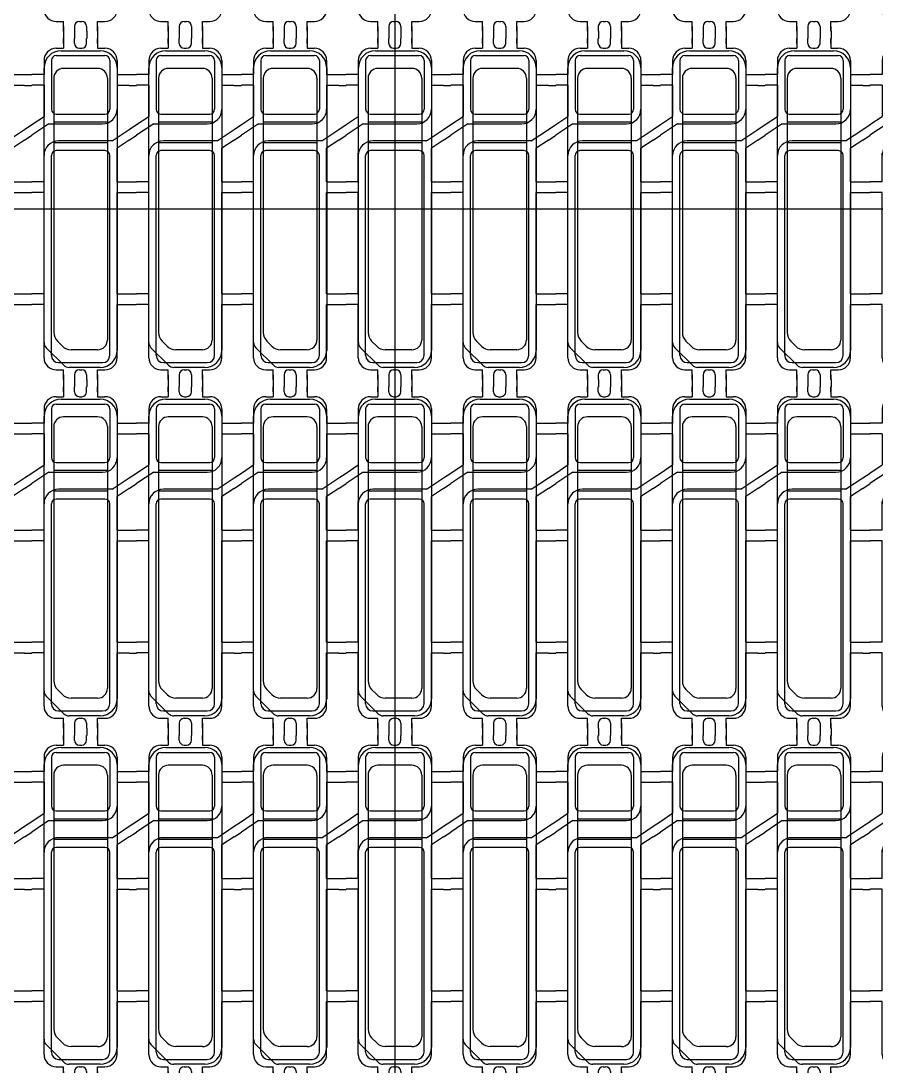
# Model space of a CAD drawing. Header units: millimetres. Extents: x -992 to 1678, y 98 to 1000.
# Drawn here: x -884.61 to -867.06, y 553.78 to 575.23 of the extents above; entities that cross this region are included whole.
import ezdxf

# ---------------------------------------------------------------- set-up
doc = ezdxf.new("R2010")
doc.units = ezdxf.units.MM
doc.linetypes.add('CENTER', pattern=[10.16, 6.35, -1.27, 1.27, -1.27])
for name, color, linetype in [('1', 3, 'Continuous'), ('b etching', 1, 'Continuous'), ('CEN', 8, 'CENTER'), ('PPA', 2, 'Continuous')]:
    doc.layers.add(name, color=color, linetype=linetype)

# ---------------------------------------------------------------- blocks, each defined once
blk = doc.blocks.new('e1')
at = {"layer": '1'}
for p, q in [((-947.058, 906.581), (-947.058, 906.481)), ((-947.058, 906.481), (-947.058, 906.581)), ((-947.058, 906.581), (-947.058, 906.381)), ((-946.358, 906.581), (-946.358, 906.481)), ((-946.358, 906.481), (-946.358, 906.581)), ((-946.358, 906.581), (-946.358, 906.381)), ((-946.358, 906.381), (-946.208, 906.381)), ((-947.458, 906.131), (-947.458, 905.841)), ((-945.958, 906.131), (-945.958, 905.841)), ((-947.458, 905.841), (-947.708, 905.841)), ((-945.958, 905.841), (-945.708, 905.841)), ((-947.458, 905.621), (-947.708, 905.621)), ((-947.458, 905.621), (-947.458, 904.981)), ((-945.958, 905.621), (-945.958, 905.131)), ((-945.958, 905.621), (-945.708, 905.621)), ((-947.358, 904.831), (-946.258, 904.831)), ((-946.058, 904.481), (-947.158, 904.481)), ((-947.458, 903.641), (-947.458, 904.231)), ((-945.958, 903.641), (-945.958, 904.331)), ((-947.458, 903.641), (-947.708, 903.641)), ((-945.958, 903.641), (-945.708, 903.641)), ((-947.458, 903.421), (-947.708, 903.421)), ((-947.458, 901.341), (-947.458, 903.421)), ((-945.958, 901.341), (-945.958, 903.421)), ((-945.958, 903.421), (-945.708, 903.421)), ((-947.458, 901.341), (-947.708, 901.341)), ((-945.958, 901.341), (-945.708, 901.341)), ((-947.458, 901.121), (-947.708, 901.121)), ((-947.458, 900.031), (-947.458, 901.121)), ((-945.958, 900.031), (-945.958, 901.121)), ((-945.958, 901.121), (-945.708, 901.121)), ((-947.058, 899.581), (-947.058, 899.781)), ((-947.058, 899.581), (-947.058, 899.681)), ((-947.058, 899.681), (-947.058, 899.581)), ((-946.358, 899.781), (-946.208, 899.781)), ((-946.358, 899.581), (-946.358, 899.781)), ((-946.358, 899.581), (-946.358, 899.681)), ((-946.358, 899.681), (-946.358, 899.581))]:
    blk.add_line(p, q, dxfattribs=at)
at = {"layer": '1', "linetype": 'ByBlock'}
for p, q in [((-946.833, 906.481), (-946.833, 906.581)), ((-946.583, 906.481), (-946.583, 906.581)), ((-947.208, 906.381), (-947.058, 906.381)), ((-946.733, 906.381), (-946.683, 906.381)), ((-947.708, 904.814), (-947.458, 904.981)), ((-947.358, 904.831), (-947.708, 904.597)), ((-946.058, 904.481), (-945.708, 904.714)), ((-945.708, 904.497), (-945.958, 904.331)), ((-947.208, 899.781), (-947.058, 899.781)), ((-946.833, 899.681), (-946.833, 899.581)), ((-946.733, 899.781), (-946.683, 899.781)), ((-946.583, 899.681), (-946.583, 899.581))]:
    blk.add_line(p, q, dxfattribs=at)
for centre, start, end in [((-946.733, 906.481), 180, 270), ((-946.683, 906.481), 270, 0), ((-946.733, 899.681), 90, 180), ((-946.683, 899.681), 0, 90)]:
    blk.add_arc(centre, 0.1, start, end, dxfattribs=at)
at = {"layer": '1'}
for centre, radius, start, end in [((-947.208, 906.131), 0.25, 90, 180), ((-946.208, 906.131), 0.25, 0, 90), ((-946.258, 905.131), 0.3, 270, 0), ((-947.158, 904.181), 0.3, 90, 180), ((-947.208, 900.031), 0.25, 180, 270), ((-946.208, 900.031), 0.25, 270, 0)]:
    blk.add_arc(centre, radius, start, end, dxfattribs=at)
blk = doc.blocks.new('e2')
at = {"layer": 'b etching', "linetype": 'ByBlock'}
for p, q in [((-947.308, 906.131), (-947.308, 905.131)), ((-947.208, 906.231), (-946.208, 906.231)), ((-946.108, 906.131), (-946.108, 905.131)), ((-947.208, 905.031), (-946.208, 905.031)), ((-947.308, 900.081), (-947.308, 904.181)), ((-946.208, 904.281), (-947.208, 904.281)), ((-946.108, 900.081), (-946.108, 904.181)), ((-947.158, 899.931), (-946.258, 899.931))]:
    blk.add_line(p, q, dxfattribs=at)
for centre, radius, start, end in [((-947.208, 906.131), 0.1, 90, 180), ((-946.208, 906.131), 0.1, 360, 90), ((-947.208, 905.131), 0.1, 180, 270), ((-946.208, 905.131), 0.1, 270, 360), ((-947.208, 904.181), 0.1, 90, 180), ((-946.208, 904.181), 0.1, 0, 90), ((-947.158, 900.081), 0.15, 180, 270), ((-946.258, 900.081), 0.15, 270, 0)]:
    blk.add_arc(centre, radius, start, end, dxfattribs=at)

msp = doc.modelspace()

# ---------------------------------------------------------------- linework, layer by layer
at = {"layer": '1', "linetype": 'ByBlock'}
for p, q in [((-883.73553085, 575.02062093), (-883.73553085, 574.87062093)), ((-883.51053085, 575.02062093), (-883.51053085, 574.87062093)), ((-883.26053085, 575.02062093), (-883.26053085, 574.87062093)), ((-883.03553085, 575.02062093), (-883.03553085, 574.87062093)), ((-881.58553085, 575.02062093), (-881.58553085, 574.87062093)), ((-881.36053085, 575.02062093), (-881.36053085, 574.87062093)), ((-881.11053085, 575.02062093), (-881.11053085, 574.87062093)), ((-880.88553085, 575.02062093), (-880.88553085, 574.87062093)), ((-879.43553085, 575.02062093), (-879.43553085, 574.87062093)), ((-879.21053085, 575.02062093), (-879.21053085, 574.87062093)), ((-878.96053085, 575.02062093), (-878.96053085, 574.87062093)), ((-878.73553085, 575.02062093), (-878.73553085, 574.87062093)), ((-877.28553085, 575.02062093), (-877.28553085, 574.87062093)), ((-877.06053085, 575.02062093), (-877.06053085, 574.87062093)), ((-876.81053085, 575.02062093), (-876.81053085, 574.87062093)), ((-876.58553085, 575.02062093), (-876.58553085, 574.87062093)), ((-875.13553085, 575.02062093), (-875.13553085, 574.87062093)), ((-874.91053085, 575.02062093), (-874.91053085, 574.87062093)), ((-874.66053085, 575.02062093), (-874.66053085, 574.87062093)), ((-874.43553085, 575.02062093), (-874.43553085, 574.87062093)), ((-872.98553085, 575.02062093), (-872.98553085, 574.87062093)), ((-872.76053085, 575.02062093), (-872.76053085, 574.87062093)), ((-872.51053085, 575.02062093), (-872.51053085, 574.87062093)), ((-872.28553085, 575.02062093), (-872.28553085, 574.87062093)), ((-870.83553085, 575.02062093), (-870.83553085, 574.87062093)), ((-870.61053085, 575.02062093), (-870.61053085, 574.87062093)), ((-870.36053085, 575.02062093), (-870.36053085, 574.87062093)), ((-870.13553085, 575.02062093), (-870.13553085, 574.87062093)), ((-868.68553085, 575.02062093), (-868.68553085, 574.87062093)), ((-868.46053085, 575.02062093), (-868.46053085, 574.87062093)), ((-868.21053085, 575.02062093), (-868.21053085, 574.87062093)), ((-867.98553085, 575.02062093), (-867.98553085, 574.87062093)), ((-884.53553085, 574.13062093), (-884.38553085, 574.13062093)), ((-882.38553085, 574.13062093), (-882.23553085, 574.13062093)), ((-880.23553085, 574.13062093), (-880.08553085, 574.13062093)), ((-878.08553085, 574.13062093), (-877.93553085, 574.13062093)), ((-875.93553085, 574.13062093), (-875.78553085, 574.13062093)), ((-873.78553085, 574.13062093), (-873.63553085, 574.13062093)), ((-871.63553085, 574.13062093), (-871.48553085, 574.13062093)), ((-869.48553085, 574.13062093), (-869.33553085, 574.13062093)), ((-867.33553085, 574.13062093), (-867.18553085, 574.13062093)), ((-884.53553085, 573.91062093), (-884.38553085, 573.91062093)), ((-882.38553085, 573.91062093), (-882.23553085, 573.91062093)), ((-880.23553085, 573.91062093), (-880.08553085, 573.91062093)), ((-878.08553085, 573.91062093), (-877.93553085, 573.91062093)), ((-875.93553085, 573.91062093), (-875.78553085, 573.91062093)), ((-873.78553085, 573.91062093), (-873.63553085, 573.91062093)), ((-871.63553085, 573.91062093), (-871.48553085, 573.91062093)), ((-869.48553085, 573.91062093), (-869.33553085, 573.91062093)), ((-867.33553085, 573.91062093), (-867.18553085, 573.91062093)), ((-884.53553085, 573.00395426), (-884.38553085, 573.10395426)), ((-882.38553085, 573.00395426), (-882.23553085, 573.10395426)), ((-880.23553085, 573.00395426), (-880.08553085, 573.10395426)), ((-878.08553085, 573.00395426), (-877.93553085, 573.10395426)), ((-875.93553085, 573.00395426), (-875.78553085, 573.10395426)), ((-873.78553085, 573.00395426), (-873.63553085, 573.10395426)), ((-871.63553085, 573.00395426), (-871.48553085, 573.10395426)), ((-869.48553085, 573.00395426), (-869.33553085, 573.10395426)), ((-867.33553085, 573.00395426), (-867.18553085, 573.10395426)), ((-884.53553085, 572.78728759), (-884.38553085, 572.88728759)), ((-882.38553085, 572.78728759), (-882.23553085, 572.88728759)), ((-880.23553085, 572.78728759), (-880.08553085, 572.88728759)), ((-878.08553085, 572.78728759), (-877.93553085, 572.88728759)), ((-875.93553085, 572.78728759), (-875.78553085, 572.88728759)), ((-873.78553085, 572.78728759), (-873.63553085, 572.88728759)), ((-871.63553085, 572.78728759), (-871.48553085, 572.88728759)), ((-869.48553085, 572.78728759), (-869.33553085, 572.88728759)), ((-867.33553085, 572.78728759), (-867.18553085, 572.88728759)), ((-884.53553085, 571.93062093), (-884.38553085, 571.93062093)), ((-882.38553085, 571.93062093), (-882.23553085, 571.93062093)), ((-880.23553085, 571.93062093), (-880.08553085, 571.93062093)), ((-878.08553085, 571.93062093), (-877.93553085, 571.93062093)), ((-875.93553085, 571.93062093), (-875.78553085, 571.93062093)), ((-873.78553085, 571.93062093), (-873.63553085, 571.93062093)), ((-871.63553085, 571.93062093), (-871.48553085, 571.93062093)), ((-869.48553085, 571.93062093), (-869.33553085, 571.93062093)), ((-867.33553085, 571.93062093), (-867.18553085, 571.93062093)), ((-884.53553085, 571.71062093), (-884.38553085, 571.71062093)), ((-882.38553085, 571.71062093), (-882.23553085, 571.71062093)), ((-880.23553085, 571.71062093), (-880.08553085, 571.71062093)), ((-878.08553085, 571.71062093), (-877.93553085, 571.71062093)), ((-875.93553085, 571.71062093), (-875.78553085, 571.71062093)), ((-873.78553085, 571.71062093), (-873.63553085, 571.71062093)), ((-871.63553085, 571.71062093), (-871.48553085, 571.71062093)), ((-869.48553085, 571.71062093), (-869.33553085, 571.71062093)), ((-867.33553085, 571.71062093), (-867.18553085, 571.71062093)), ((-884.53553085, 569.63062093), (-884.38553085, 569.63062093)), ((-882.38553085, 569.63062093), (-882.23553085, 569.63062093)), ((-880.23553085, 569.63062093), (-880.08553085, 569.63062093)), ((-878.08553085, 569.63062093), (-877.93553085, 569.63062093)), ((-875.93553085, 569.63062093), (-875.78553085, 569.63062093)), ((-873.78553085, 569.63062093), (-873.63553085, 569.63062093)), ((-871.63553085, 569.63062093), (-871.48553085, 569.63062093)), ((-869.48553085, 569.63062093), (-869.33553085, 569.63062093)), ((-867.33553085, 569.63062093), (-867.18553085, 569.63062093)), ((-884.53553085, 569.41062093), (-884.38553085, 569.41062093)), ((-882.38553085, 569.41062093), (-882.23553085, 569.41062093)), ((-880.23553085, 569.41062093), (-880.08553085, 569.41062093)), ((-878.08553085, 569.41062093), (-877.93553085, 569.41062093)), ((-875.93553085, 569.41062093), (-875.78553085, 569.41062093)), ((-873.78553085, 569.41062093), (-873.63553085, 569.41062093)), ((-871.63553085, 569.41062093), (-871.48553085, 569.41062093)), ((-869.48553085, 569.41062093), (-869.33553085, 569.41062093)), ((-867.33553085, 569.41062093), (-867.18553085, 569.41062093)), ((-883.73553085, 567.87062093), (-883.73553085, 567.72062093)), ((-883.51053085, 567.87062093), (-883.51053085, 567.72062093)), ((-883.26053085, 567.87062093), (-883.26053085, 567.72062093)), ((-883.03553085, 567.87062093), (-883.03553085, 567.72062093)), ((-881.58553085, 567.87062093), (-881.58553085, 567.72062093)), ((-881.36053085, 567.87062093), (-881.36053085, 567.72062093)), ((-881.11053085, 567.87062093), (-881.11053085, 567.72062093)), ((-880.88553085, 567.87062093), (-880.88553085, 567.72062093)), ((-879.43553085, 567.87062093), (-879.43553085, 567.72062093)), ((-879.21053085, 567.87062093), (-879.21053085, 567.72062093)), ((-878.96053085, 567.87062093), (-878.96053085, 567.72062093)), ((-878.73553085, 567.87062093), (-878.73553085, 567.72062093)), ((-877.28553085, 567.87062093), (-877.28553085, 567.72062093)), ((-877.06053085, 567.87062093), (-877.06053085, 567.72062093)), ((-876.81053085, 567.87062093), (-876.81053085, 567.72062093)), ((-876.58553085, 567.87062093), (-876.58553085, 567.72062093)), ((-875.13553085, 567.87062093), (-875.13553085, 567.72062093)), ((-874.91053085, 567.87062093), (-874.91053085, 567.72062093)), ((-874.66053085, 567.87062093), (-874.66053085, 567.72062093)), ((-874.43553085, 567.87062093), (-874.43553085, 567.72062093)), ((-872.98553085, 567.87062093), (-872.98553085, 567.72062093)), ((-872.76053085, 567.87062093), (-872.76053085, 567.72062093)), ((-872.51053085, 567.87062093), (-872.51053085, 567.72062093)), ((-872.28553085, 567.87062093), (-872.28553085, 567.72062093)), ((-870.83553085, 567.87062093), (-870.83553085, 567.72062093)), ((-870.61053085, 567.87062093), (-870.61053085, 567.72062093)), ((-870.36053085, 567.87062093), (-870.36053085, 567.72062093)), ((-870.13553085, 567.87062093), (-870.13553085, 567.72062093)), ((-868.68553085, 567.87062093), (-868.68553085, 567.72062093)), ((-868.46053085, 567.87062093), (-868.46053085, 567.72062093)), ((-868.21053085, 567.87062093), (-868.21053085, 567.72062093)), ((-867.98553085, 567.87062093), (-867.98553085, 567.72062093)), ((-884.53553085, 566.98062093), (-884.38553085, 566.98062093)), ((-882.38553085, 566.98062093), (-882.23553085, 566.98062093)), ((-880.23553085, 566.98062093), (-880.08553085, 566.98062093)), ((-878.08553085, 566.98062093), (-877.93553085, 566.98062093)), ((-875.93553085, 566.98062093), (-875.78553085, 566.98062093)), ((-873.78553085, 566.98062093), (-873.63553085, 566.98062093)), ((-871.63553085, 566.98062093), (-871.48553085, 566.98062093)), ((-869.48553085, 566.98062093), (-869.33553085, 566.98062093)), ((-867.33553085, 566.98062093), (-867.18553085, 566.98062093)), ((-884.53553085, 566.76062093), (-884.38553085, 566.76062093)), ((-882.38553085, 566.76062093), (-882.23553085, 566.76062093)), ((-880.23553085, 566.76062093), (-880.08553085, 566.76062093)), ((-878.08553085, 566.76062093), (-877.93553085, 566.76062093)), ((-875.93553085, 566.76062093), (-875.78553085, 566.76062093)), ((-873.78553085, 566.76062093), (-873.63553085, 566.76062093)), ((-871.63553085, 566.76062093), (-871.48553085, 566.76062093)), ((-869.48553085, 566.76062093), (-869.33553085, 566.76062093)), ((-867.33553085, 566.76062093), (-867.18553085, 566.76062093)), ((-884.53553085, 565.85395426), (-884.38553085, 565.95395426)), ((-882.38553085, 565.85395426), (-882.23553085, 565.95395426)), ((-880.23553085, 565.85395426), (-880.08553085, 565.95395426)), ((-878.08553085, 565.85395426), (-877.93553085, 565.95395426)), ((-875.93553085, 565.85395426), (-875.78553085, 565.95395426)), ((-873.78553085, 565.85395426), (-873.63553085, 565.95395426)), ((-871.63553085, 565.85395426), (-871.48553085, 565.95395426)), ((-869.48553085, 565.85395426), (-869.33553085, 565.95395426)), ((-867.33553085, 565.85395426), (-867.18553085, 565.95395426)), ((-884.53553085, 565.63728759), (-884.38553085, 565.73728759)), ((-882.38553085, 565.63728759), (-882.23553085, 565.73728759)), ((-880.23553085, 565.63728759), (-880.08553085, 565.73728759)), ((-878.08553085, 565.63728759), (-877.93553085, 565.73728759)), ((-875.93553085, 565.63728759), (-875.78553085, 565.73728759)), ((-873.78553085, 565.63728759), (-873.63553085, 565.73728759)), ((-871.63553085, 565.63728759), (-871.48553085, 565.73728759)), ((-869.48553085, 565.63728759), (-869.33553085, 565.73728759)), ((-867.33553085, 565.63728759), (-867.18553085, 565.73728759)), ((-884.53553085, 564.78062093), (-884.38553085, 564.78062093)), ((-882.38553085, 564.78062093), (-882.23553085, 564.78062093)), ((-880.23553085, 564.78062093), (-880.08553085, 564.78062093)), ((-878.08553085, 564.78062093), (-877.93553085, 564.78062093)), ((-875.93553085, 564.78062093), (-875.78553085, 564.78062093)), ((-873.78553085, 564.78062093), (-873.63553085, 564.78062093)), ((-871.63553085, 564.78062093), (-871.48553085, 564.78062093)), ((-869.48553085, 564.78062093), (-869.33553085, 564.78062093)), ((-867.33553085, 564.78062093), (-867.18553085, 564.78062093)), ((-884.53553085, 564.56062093), (-884.38553085, 564.56062093)), ((-882.38553085, 564.56062093), (-882.23553085, 564.56062093)), ((-880.23553085, 564.56062093), (-880.08553085, 564.56062093)), ((-878.08553085, 564.56062093), (-877.93553085, 564.56062093)), ((-875.93553085, 564.56062093), (-875.78553085, 564.56062093)), ((-873.78553085, 564.56062093), (-873.63553085, 564.56062093)), ((-871.63553085, 564.56062093), (-871.48553085, 564.56062093)), ((-869.48553085, 564.56062093), (-869.33553085, 564.56062093)), ((-867.33553085, 564.56062093), (-867.18553085, 564.56062093)), ((-884.53553085, 562.48062093), (-884.38553085, 562.48062093)), ((-882.38553085, 562.48062093), (-882.23553085, 562.48062093)), ((-880.23553085, 562.48062093), (-880.08553085, 562.48062093)), ((-878.08553085, 562.48062093), (-877.93553085, 562.48062093)), ((-875.93553085, 562.48062093), (-875.78553085, 562.48062093)), ((-873.78553085, 562.48062093), (-873.63553085, 562.48062093)), ((-871.63553085, 562.48062093), (-871.48553085, 562.48062093)), ((-869.48553085, 562.48062093), (-869.33553085, 562.48062093)), ((-867.33553085, 562.48062093), (-867.18553085, 562.48062093)), ((-884.53553085, 562.26062093), (-884.38553085, 562.26062093)), ((-882.38553085, 562.26062093), (-882.23553085, 562.26062093)), ((-880.23553085, 562.26062093), (-880.08553085, 562.26062093)), ((-878.08553085, 562.26062093), (-877.93553085, 562.26062093)), ((-875.93553085, 562.26062093), (-875.78553085, 562.26062093)), ((-873.78553085, 562.26062093), (-873.63553085, 562.26062093)), ((-871.63553085, 562.26062093), (-871.48553085, 562.26062093)), ((-869.48553085, 562.26062093), (-869.33553085, 562.26062093)), ((-867.33553085, 562.26062093), (-867.18553085, 562.26062093)), ((-883.73553085, 560.72062093), (-883.73553085, 560.57062093)), ((-883.51053085, 560.72062093), (-883.51053085, 560.57062093)), ((-883.26053085, 560.72062093), (-883.26053085, 560.57062093)), ((-883.03553085, 560.72062093), (-883.03553085, 560.57062093)), ((-881.58553085, 560.72062093), (-881.58553085, 560.57062093)), ((-881.36053085, 560.72062093), (-881.36053085, 560.57062093)), ((-881.11053085, 560.72062093), (-881.11053085, 560.57062093)), ((-880.88553085, 560.72062093), (-880.88553085, 560.57062093)), ((-879.43553085, 560.72062093), (-879.43553085, 560.57062093)), ((-879.21053085, 560.72062093), (-879.21053085, 560.57062093)), ((-878.96053085, 560.72062093), (-878.96053085, 560.57062093)), ((-878.73553085, 560.72062093), (-878.73553085, 560.57062093)), ((-877.28553085, 560.72062093), (-877.28553085, 560.57062093)), ((-877.06053085, 560.72062093), (-877.06053085, 560.57062093)), ((-876.81053085, 560.72062093), (-876.81053085, 560.57062093)), ((-876.58553085, 560.72062093), (-876.58553085, 560.57062093)), ((-875.13553085, 560.72062093), (-875.13553085, 560.57062093)), ((-874.91053085, 560.72062093), (-874.91053085, 560.57062093)), ((-874.66053085, 560.72062093), (-874.66053085, 560.57062093)), ((-874.43553085, 560.72062093), (-874.43553085, 560.57062093)), ((-872.98553085, 560.72062093), (-872.98553085, 560.57062093)), ((-872.76053085, 560.72062093), (-872.76053085, 560.57062093)), ((-872.51053085, 560.72062093), (-872.51053085, 560.57062093)), ((-872.28553085, 560.72062093), (-872.28553085, 560.57062093)), ((-870.83553085, 560.72062093), (-870.83553085, 560.57062093)), ((-870.61053085, 560.72062093), (-870.61053085, 560.57062093)), ((-870.36053085, 560.72062093), (-870.36053085, 560.57062093)), ((-870.13553085, 560.72062093), (-870.13553085, 560.57062093)), ((-868.68553085, 560.72062093), (-868.68553085, 560.57062093)), ((-868.46053085, 560.72062093), (-868.46053085, 560.57062093)), ((-868.21053085, 560.72062093), (-868.21053085, 560.57062093)), ((-867.98553085, 560.72062093), (-867.98553085, 560.57062093)), ((-884.53553085, 559.83062093), (-884.38553085, 559.83062093)), ((-882.38553085, 559.83062093), (-882.23553085, 559.83062093)), ((-880.23553085, 559.83062093), (-880.08553085, 559.83062093)), ((-878.08553085, 559.83062093), (-877.93553085, 559.83062093)), ((-875.93553085, 559.83062093), (-875.78553085, 559.83062093)), ((-873.78553085, 559.83062093), (-873.63553085, 559.83062093)), ((-871.63553085, 559.83062093), (-871.48553085, 559.83062093)), ((-869.48553085, 559.83062093), (-869.33553085, 559.83062093)), ((-867.33553085, 559.83062093), (-867.18553085, 559.83062093)), ((-884.53553085, 559.61062093), (-884.38553085, 559.61062093)), ((-882.38553085, 559.61062093), (-882.23553085, 559.61062093)), ((-880.23553085, 559.61062093), (-880.08553085, 559.61062093)), ((-878.08553085, 559.61062093), (-877.93553085, 559.61062093)), ((-875.93553085, 559.61062093), (-875.78553085, 559.61062093)), ((-873.78553085, 559.61062093), (-873.63553085, 559.61062093)), ((-871.63553085, 559.61062093), (-871.48553085, 559.61062093)), ((-869.48553085, 559.61062093), (-869.33553085, 559.61062093)), ((-867.33553085, 559.61062093), (-867.18553085, 559.61062093)), ((-884.53553085, 558.70395426), (-884.38553085, 558.80395426)), ((-882.38553085, 558.70395426), (-882.23553085, 558.80395426)), ((-880.23553085, 558.70395426), (-880.08553085, 558.80395426)), ((-878.08553085, 558.70395426), (-877.93553085, 558.80395426)), ((-875.93553085, 558.70395426), (-875.78553085, 558.80395426)), ((-873.78553085, 558.70395426), (-873.63553085, 558.80395426)), ((-871.63553085, 558.70395426), (-871.48553085, 558.80395426)), ((-869.48553085, 558.70395426), (-869.33553085, 558.80395426)), ((-867.33553085, 558.70395426), (-867.18553085, 558.80395426)), ((-884.53553085, 558.48728759), (-884.38553085, 558.58728759)), ((-882.38553085, 558.48728759), (-882.23553085, 558.58728759)), ((-880.23553085, 558.48728759), (-880.08553085, 558.58728759)), ((-878.08553085, 558.48728759), (-877.93553085, 558.58728759)), ((-875.93553085, 558.48728759), (-875.78553085, 558.58728759)), ((-873.78553085, 558.48728759), (-873.63553085, 558.58728759)), ((-871.63553085, 558.48728759), (-871.48553085, 558.58728759)), ((-869.48553085, 558.48728759), (-869.33553085, 558.58728759)), ((-867.33553085, 558.48728759), (-867.18553085, 558.58728759)), ((-884.53553085, 557.63062093), (-884.38553085, 557.63062093)), ((-882.38553085, 557.63062093), (-882.23553085, 557.63062093)), ((-880.23553085, 557.63062093), (-880.08553085, 557.63062093)), ((-878.08553085, 557.63062093), (-877.93553085, 557.63062093)), ((-875.93553085, 557.63062093), (-875.78553085, 557.63062093)), ((-873.78553085, 557.63062093), (-873.63553085, 557.63062093)), ((-871.63553085, 557.63062093), (-871.48553085, 557.63062093)), ((-869.48553085, 557.63062093), (-869.33553085, 557.63062093)), ((-867.33553085, 557.63062093), (-867.18553085, 557.63062093)), ((-884.53553085, 557.41062093), (-884.38553085, 557.41062093)), ((-882.38553085, 557.41062093), (-882.23553085, 557.41062093)), ((-880.23553085, 557.41062093), (-880.08553085, 557.41062093)), ((-878.08553085, 557.41062093), (-877.93553085, 557.41062093)), ((-875.93553085, 557.41062093), (-875.78553085, 557.41062093)), ((-873.78553085, 557.41062093), (-873.63553085, 557.41062093)), ((-871.63553085, 557.41062093), (-871.48553085, 557.41062093)), ((-869.48553085, 557.41062093), (-869.33553085, 557.41062093)), ((-867.33553085, 557.41062093), (-867.18553085, 557.41062093)), ((-884.53553085, 555.33062093), (-884.38553085, 555.33062093)), ((-882.38553085, 555.33062093), (-882.23553085, 555.33062093)), ((-880.23553085, 555.33062093), (-880.08553085, 555.33062093)), ((-878.08553085, 555.33062093), (-877.93553085, 555.33062093)), ((-875.93553085, 555.33062093), (-875.78553085, 555.33062093)), ((-873.78553085, 555.33062093), (-873.63553085, 555.33062093)), ((-871.63553085, 555.33062093), (-871.48553085, 555.33062093)), ((-869.48553085, 555.33062093), (-869.33553085, 555.33062093)), ((-867.33553085, 555.33062093), (-867.18553085, 555.33062093)), ((-884.53553085, 555.11062093), (-884.38553085, 555.11062093)), ((-882.38553085, 555.11062093), (-882.23553085, 555.11062093)), ((-880.23553085, 555.11062093), (-880.08553085, 555.11062093)), ((-878.08553085, 555.11062093), (-877.93553085, 555.11062093)), ((-875.93553085, 555.11062093), (-875.78553085, 555.11062093)), ((-873.78553085, 555.11062093), (-873.63553085, 555.11062093)), ((-871.63553085, 555.11062093), (-871.48553085, 555.11062093)), ((-869.48553085, 555.11062093), (-869.33553085, 555.11062093)), ((-867.33553085, 555.11062093), (-867.18553085, 555.11062093))]:
    msp.add_line(p, q, dxfattribs=at)
at = {"layer": 'CEN', "linetype": 'ByBlock'}
for p, q in [((-876.93553085, 604.87062093), (-876.93553085, 537.87062093)), ((-650.66508095, 571.37062093), (-912.43297569, 571.37062093))]:
    msp.add_line(p, q, dxfattribs=at)
at = {"layer": 'PPA', "linetype": 'ByBlock'}
for p, q in [((-883.78553085, 574.62062093), (-882.98553085, 574.62062093)), ((-881.63553085, 574.62062093), (-880.83553085, 574.62062093)), ((-879.48553085, 574.62062093), (-878.68553085, 574.62062093)), ((-877.33553085, 574.62062093), (-876.53553085, 574.62062093)), ((-875.18553085, 574.62062093), (-874.38553085, 574.62062093)), ((-873.03553085, 574.62062093), (-872.23553085, 574.62062093)), ((-870.88553085, 574.62062093), (-870.08553085, 574.62062093)), ((-868.73553085, 574.62062093), (-867.93553085, 574.62062093)), ((-884.13553085, 568.63275296), (-884.13553085, 574.27062093)), ((-883.03553085, 574.25698456), (-883.73553085, 574.25698456)), ((-882.63553085, 574.27062093), (-882.63553085, 568.47062093)), ((-881.98553085, 568.63275296), (-881.98553085, 574.27062093)), ((-880.88553085, 574.25698456), (-881.58553085, 574.25698456)), ((-880.48553085, 574.27062093), (-880.48553085, 568.47062093)), ((-879.83553085, 568.63275296), (-879.83553085, 574.27062093)), ((-878.73553085, 574.25698456), (-879.43553085, 574.25698456)), ((-878.33553085, 574.27062093), (-878.33553085, 568.47062093)), ((-877.68553085, 568.63275296), (-877.68553085, 574.27062093)), ((-876.58553085, 574.25698456), (-877.28553085, 574.25698456)), ((-876.18553085, 574.27062093), (-876.18553085, 568.47062093)), ((-875.53553085, 568.63275296), (-875.53553085, 574.27062093)), ((-874.43553085, 574.25698456), (-875.13553085, 574.25698456)), ((-874.03553085, 574.27062093), (-874.03553085, 568.47062093)), ((-873.38553085, 568.63275296), (-873.38553085, 574.27062093)), ((-872.28553085, 574.25698456), (-872.98553085, 574.25698456)), ((-871.88553085, 574.27062093), (-871.88553085, 568.47062093)), ((-871.23553085, 568.63275296), (-871.23553085, 574.27062093)), ((-870.13553085, 574.25698456), (-870.83553085, 574.25698456)), ((-869.73553085, 574.27062093), (-869.73553085, 568.47062093)), ((-869.08553085, 568.63275296), (-869.08553085, 574.27062093)), ((-867.98553085, 574.25698456), (-868.68553085, 574.25698456)), ((-867.58553085, 574.27062093), (-867.58553085, 568.47062093)), ((-883.93553085, 574.05698456), (-883.93553085, 568.83781068)), ((-882.83553085, 574.05698456), (-882.83553085, 568.68425729)), ((-881.78553085, 574.05698456), (-881.78553085, 568.83781068)), ((-880.68553085, 574.05698456), (-880.68553085, 568.68425729)), ((-879.63553085, 574.05698456), (-879.63553085, 568.83781068)), ((-878.53553085, 574.05698456), (-878.53553085, 568.68425729)), ((-877.48553085, 574.05698456), (-877.48553085, 568.83781068)), ((-876.38553085, 574.05698456), (-876.38553085, 568.68425729)), ((-875.33553085, 574.05698456), (-875.33553085, 568.83781068)), ((-874.23553085, 574.05698456), (-874.23553085, 568.68425729)), ((-873.18553085, 574.05698456), (-873.18553085, 568.83781068)), ((-872.08553085, 574.05698456), (-872.08553085, 568.68425729)), ((-871.03553085, 574.05698456), (-871.03553085, 568.83781068)), ((-869.93553085, 574.05698456), (-869.93553085, 568.68425729)), ((-868.88553085, 574.05698456), (-868.88553085, 568.83781068)), ((-867.78553085, 574.05698456), (-867.78553085, 568.68425729)), ((-883.93553085, 573.16062093), (-882.83553085, 573.16062093)), ((-881.78553085, 573.16062093), (-880.68553085, 573.16062093)), ((-879.63553085, 573.16062093), (-878.53553085, 573.16062093)), ((-877.48553085, 573.16062093), (-876.38553085, 573.16062093)), ((-875.33553085, 573.16062093), (-874.23553085, 573.16062093)), ((-873.18553085, 573.16062093), (-872.08553085, 573.16062093)), ((-871.03553085, 573.16062093), (-869.93553085, 573.16062093)), ((-868.88553085, 573.16062093), (-867.78553085, 573.16062093)), ((-882.83553085, 572.73062093), (-883.93553085, 572.73062093)), ((-880.68553085, 572.73062093), (-881.78553085, 572.73062093)), ((-878.53553085, 572.73062093), (-879.63553085, 572.73062093)), ((-876.38553085, 572.73062093), (-877.48553085, 572.73062093)), ((-874.23553085, 572.73062093), (-875.33553085, 572.73062093)), ((-872.08553085, 572.73062093), (-873.18553085, 572.73062093)), ((-869.93553085, 572.73062093), (-871.03553085, 572.73062093)), ((-867.78553085, 572.73062093), (-868.88553085, 572.73062093)), ((-883.86230754, 568.66103399), (-883.75875415, 568.5574806)), ((-881.71230754, 568.66103399), (-881.60875415, 568.5574806)), ((-879.56230754, 568.66103399), (-879.45875415, 568.5574806)), ((-877.41230754, 568.66103399), (-877.30875415, 568.5574806)), ((-875.26230754, 568.66103399), (-875.15875415, 568.5574806)), ((-873.11230754, 568.66103399), (-873.00875415, 568.5574806)), ((-870.96230754, 568.66103399), (-870.85875415, 568.5574806)), ((-868.81230754, 568.66103399), (-868.70875415, 568.5574806)), ((-884.09159687, 568.52668695), (-883.72946483, 568.16455491)), ((-883.03553085, 568.48425729), (-883.58197746, 568.48425729)), ((-881.94159687, 568.52668695), (-881.57946483, 568.16455491)), ((-880.88553085, 568.48425729), (-881.43197746, 568.48425729)), ((-879.79159687, 568.52668695), (-879.42946483, 568.16455491)), ((-878.73553085, 568.48425729), (-879.28197746, 568.48425729)), ((-877.64159687, 568.52668695), (-877.27946483, 568.16455491)), ((-876.58553085, 568.48425729), (-877.13197746, 568.48425729)), ((-875.49159687, 568.52668695), (-875.12946483, 568.16455491)), ((-874.43553085, 568.48425729), (-874.98197746, 568.48425729)), ((-873.34159687, 568.52668695), (-872.97946483, 568.16455491)), ((-872.28553085, 568.48425729), (-872.83197746, 568.48425729)), ((-871.19159687, 568.52668695), (-870.82946483, 568.16455491)), ((-870.13553085, 568.48425729), (-870.68197746, 568.48425729)), ((-869.04159687, 568.52668695), (-868.67946483, 568.16455491)), ((-867.98553085, 568.48425729), (-868.53197746, 568.48425729)), ((-882.98553085, 568.12062093), (-883.62339881, 568.12062093)), ((-880.83553085, 568.12062093), (-881.47339881, 568.12062093)), ((-878.68553085, 568.12062093), (-879.32339881, 568.12062093)), ((-876.53553085, 568.12062093), (-877.17339881, 568.12062093)), ((-874.38553085, 568.12062093), (-875.02339881, 568.12062093)), ((-872.23553085, 568.12062093), (-872.87339881, 568.12062093)), ((-870.08553085, 568.12062093), (-870.72339881, 568.12062093)), ((-867.93553085, 568.12062093), (-868.57339881, 568.12062093)), ((-883.78553085, 567.47062093), (-882.98553085, 567.47062093)), ((-881.63553085, 567.47062093), (-880.83553085, 567.47062093)), ((-879.48553085, 567.47062093), (-878.68553085, 567.47062093)), ((-877.33553085, 567.47062093), (-876.53553085, 567.47062093)), ((-875.18553085, 567.47062093), (-874.38553085, 567.47062093)), ((-873.03553085, 567.47062093), (-872.23553085, 567.47062093)), ((-870.88553085, 567.47062093), (-870.08553085, 567.47062093)), ((-868.73553085, 567.47062093), (-867.93553085, 567.47062093)), ((-884.13553085, 561.48275296), (-884.13553085, 567.12062093)), ((-883.03553085, 567.10698456), (-883.73553085, 567.10698456)), ((-882.63553085, 567.12062093), (-882.63553085, 561.32062093)), ((-881.98553085, 561.48275296), (-881.98553085, 567.12062093)), ((-880.88553085, 567.10698456), (-881.58553085, 567.10698456)), ((-880.48553085, 567.12062093), (-880.48553085, 561.32062093)), ((-879.83553085, 561.48275296), (-879.83553085, 567.12062093)), ((-878.73553085, 567.10698456), (-879.43553085, 567.10698456)), ((-878.33553085, 567.12062093), (-878.33553085, 561.32062093)), ((-877.68553085, 561.48275296), (-877.68553085, 567.12062093)), ((-876.58553085, 567.10698456), (-877.28553085, 567.10698456)), ((-876.18553085, 567.12062093), (-876.18553085, 561.32062093)), ((-875.53553085, 561.48275296), (-875.53553085, 567.12062093)), ((-874.43553085, 567.10698456), (-875.13553085, 567.10698456)), ((-874.03553085, 567.12062093), (-874.03553085, 561.32062093)), ((-873.38553085, 561.48275296), (-873.38553085, 567.12062093)), ((-872.28553085, 567.10698456), (-872.98553085, 567.10698456)), ((-871.88553085, 567.12062093), (-871.88553085, 561.32062093)), ((-871.23553085, 561.48275296), (-871.23553085, 567.12062093)), ((-870.13553085, 567.10698456), (-870.83553085, 567.10698456)), ((-869.73553085, 567.12062093), (-869.73553085, 561.32062093)), ((-869.08553085, 561.48275296), (-869.08553085, 567.12062093)), ((-867.98553085, 567.10698456), (-868.68553085, 567.10698456)), ((-867.58553085, 567.12062093), (-867.58553085, 561.32062093)), ((-883.93553085, 566.90698456), (-883.93553085, 561.68781068)), ((-882.83553085, 566.90698456), (-882.83553085, 561.53425729)), ((-881.78553085, 566.90698456), (-881.78553085, 561.68781068)), ((-880.68553085, 566.90698456), (-880.68553085, 561.53425729)), ((-879.63553085, 566.90698456), (-879.63553085, 561.68781068)), ((-878.53553085, 566.90698456), (-878.53553085, 561.53425729)), ((-877.48553085, 566.90698456), (-877.48553085, 561.68781068)), ((-876.38553085, 566.90698456), (-876.38553085, 561.53425729)), ((-875.33553085, 566.90698456), (-875.33553085, 561.68781068)), ((-874.23553085, 566.90698456), (-874.23553085, 561.53425729)), ((-873.18553085, 566.90698456), (-873.18553085, 561.68781068)), ((-872.08553085, 566.90698456), (-872.08553085, 561.53425729)), ((-871.03553085, 566.90698456), (-871.03553085, 561.68781068)), ((-869.93553085, 566.90698456), (-869.93553085, 561.53425729)), ((-868.88553085, 566.90698456), (-868.88553085, 561.68781068)), ((-867.78553085, 566.90698456), (-867.78553085, 561.53425729)), ((-883.93553085, 566.01062093), (-882.83553085, 566.01062093)), ((-881.78553085, 566.01062093), (-880.68553085, 566.01062093)), ((-879.63553085, 566.01062093), (-878.53553085, 566.01062093)), ((-877.48553085, 566.01062093), (-876.38553085, 566.01062093)), ((-875.33553085, 566.01062093), (-874.23553085, 566.01062093)), ((-873.18553085, 566.01062093), (-872.08553085, 566.01062093)), ((-871.03553085, 566.01062093), (-869.93553085, 566.01062093)), ((-868.88553085, 566.01062093), (-867.78553085, 566.01062093)), ((-882.83553085, 565.58062093), (-883.93553085, 565.58062093)), ((-880.68553085, 565.58062093), (-881.78553085, 565.58062093)), ((-878.53553085, 565.58062093), (-879.63553085, 565.58062093)), ((-876.38553085, 565.58062093), (-877.48553085, 565.58062093)), ((-874.23553085, 565.58062093), (-875.33553085, 565.58062093)), ((-872.08553085, 565.58062093), (-873.18553085, 565.58062093)), ((-869.93553085, 565.58062093), (-871.03553085, 565.58062093)), ((-867.78553085, 565.58062093), (-868.88553085, 565.58062093)), ((-884.09159687, 561.37668695), (-883.72946483, 561.01455491)), ((-883.86230754, 561.51103399), (-883.75875415, 561.4074806)), ((-881.94159687, 561.37668695), (-881.57946483, 561.01455491)), ((-881.71230754, 561.51103399), (-881.60875415, 561.4074806)), ((-879.79159687, 561.37668695), (-879.42946483, 561.01455491)), ((-879.56230754, 561.51103399), (-879.45875415, 561.4074806)), ((-877.64159687, 561.37668695), (-877.27946483, 561.01455491)), ((-877.41230754, 561.51103399), (-877.30875415, 561.4074806)), ((-875.49159687, 561.37668695), (-875.12946483, 561.01455491)), ((-875.26230754, 561.51103399), (-875.15875415, 561.4074806)), ((-873.34159687, 561.37668695), (-872.97946483, 561.01455491)), ((-873.11230754, 561.51103399), (-873.00875415, 561.4074806)), ((-871.19159687, 561.37668695), (-870.82946483, 561.01455491)), ((-870.96230754, 561.51103399), (-870.85875415, 561.4074806)), ((-869.04159687, 561.37668695), (-868.67946483, 561.01455491)), ((-868.81230754, 561.51103399), (-868.70875415, 561.4074806)), ((-883.03553085, 561.33425729), (-883.58197746, 561.33425729)), ((-880.88553085, 561.33425729), (-881.43197746, 561.33425729)), ((-878.73553085, 561.33425729), (-879.28197746, 561.33425729)), ((-876.58553085, 561.33425729), (-877.13197746, 561.33425729)), ((-874.43553085, 561.33425729), (-874.98197746, 561.33425729)), ((-872.28553085, 561.33425729), (-872.83197746, 561.33425729)), ((-870.13553085, 561.33425729), (-870.68197746, 561.33425729)), ((-867.98553085, 561.33425729), (-868.53197746, 561.33425729)), ((-882.98553085, 560.97062093), (-883.62339881, 560.97062093)), ((-880.83553085, 560.97062093), (-881.47339881, 560.97062093)), ((-878.68553085, 560.97062093), (-879.32339881, 560.97062093)), ((-876.53553085, 560.97062093), (-877.17339881, 560.97062093)), ((-874.38553085, 560.97062093), (-875.02339881, 560.97062093)), ((-872.23553085, 560.97062093), (-872.87339881, 560.97062093)), ((-870.08553085, 560.97062093), (-870.72339881, 560.97062093)), ((-867.93553085, 560.97062093), (-868.57339881, 560.97062093)), ((-883.78553085, 560.32062093), (-882.98553085, 560.32062093)), ((-881.63553085, 560.32062093), (-880.83553085, 560.32062093)), ((-879.48553085, 560.32062093), (-878.68553085, 560.32062093)), ((-877.33553085, 560.32062093), (-876.53553085, 560.32062093)), ((-875.18553085, 560.32062093), (-874.38553085, 560.32062093)), ((-873.03553085, 560.32062093), (-872.23553085, 560.32062093)), ((-870.88553085, 560.32062093), (-870.08553085, 560.32062093)), ((-868.73553085, 560.32062093), (-867.93553085, 560.32062093)), ((-884.13553085, 554.33275296), (-884.13553085, 559.97062093)), ((-883.03553085, 559.95698456), (-883.73553085, 559.95698456)), ((-882.63553085, 559.97062093), (-882.63553085, 554.17062093)), ((-881.98553085, 554.33275296), (-881.98553085, 559.97062093)), ((-880.88553085, 559.95698456), (-881.58553085, 559.95698456)), ((-880.48553085, 559.97062093), (-880.48553085, 554.17062093)), ((-879.83553085, 554.33275296), (-879.83553085, 559.97062093)), ((-878.73553085, 559.95698456), (-879.43553085, 559.95698456)), ((-878.33553085, 559.97062093), (-878.33553085, 554.17062093)), ((-877.68553085, 554.33275296), (-877.68553085, 559.97062093)), ((-876.58553085, 559.95698456), (-877.28553085, 559.95698456)), ((-876.18553085, 559.97062093), (-876.18553085, 554.17062093)), ((-875.53553085, 554.33275296), (-875.53553085, 559.97062093)), ((-874.43553085, 559.95698456), (-875.13553085, 559.95698456)), ((-874.03553085, 559.97062093), (-874.03553085, 554.17062093)), ((-873.38553085, 554.33275296), (-873.38553085, 559.97062093)), ((-872.28553085, 559.95698456), (-872.98553085, 559.95698456)), ((-871.88553085, 559.97062093), (-871.88553085, 554.17062093)), ((-871.23553085, 554.33275296), (-871.23553085, 559.97062093)), ((-870.13553085, 559.95698456), (-870.83553085, 559.95698456)), ((-869.73553085, 559.97062093), (-869.73553085, 554.17062093)), ((-869.08553085, 554.33275296), (-869.08553085, 559.97062093)), ((-867.98553085, 559.95698456), (-868.68553085, 559.95698456)), ((-867.58553085, 559.97062093), (-867.58553085, 554.17062093)), ((-883.93553085, 559.75698456), (-883.93553085, 554.53781068)), ((-882.83553085, 559.75698456), (-882.83553085, 554.38425729)), ((-881.78553085, 559.75698456), (-881.78553085, 554.53781068)), ((-880.68553085, 559.75698456), (-880.68553085, 554.38425729)), ((-879.63553085, 559.75698456), (-879.63553085, 554.53781068)), ((-878.53553085, 559.75698456), (-878.53553085, 554.38425729)), ((-877.48553085, 559.75698456), (-877.48553085, 554.53781068)), ((-876.38553085, 559.75698456), (-876.38553085, 554.38425729)), ((-875.33553085, 559.75698456), (-875.33553085, 554.53781068)), ((-874.23553085, 559.75698456), (-874.23553085, 554.38425729)), ((-873.18553085, 559.75698456), (-873.18553085, 554.53781068)), ((-872.08553085, 559.75698456), (-872.08553085, 554.38425729)), ((-871.03553085, 559.75698456), (-871.03553085, 554.53781068)), ((-869.93553085, 559.75698456), (-869.93553085, 554.38425729)), ((-868.88553085, 559.75698456), (-868.88553085, 554.53781068)), ((-867.78553085, 559.75698456), (-867.78553085, 554.38425729)), ((-883.93553085, 558.86062093), (-882.83553085, 558.86062093)), ((-881.78553085, 558.86062093), (-880.68553085, 558.86062093)), ((-879.63553085, 558.86062093), (-878.53553085, 558.86062093)), ((-877.48553085, 558.86062093), (-876.38553085, 558.86062093)), ((-875.33553085, 558.86062093), (-874.23553085, 558.86062093)), ((-873.18553085, 558.86062093), (-872.08553085, 558.86062093)), ((-871.03553085, 558.86062093), (-869.93553085, 558.86062093)), ((-868.88553085, 558.86062093), (-867.78553085, 558.86062093)), ((-882.83553085, 558.43062093), (-883.93553085, 558.43062093)), ((-880.68553085, 558.43062093), (-881.78553085, 558.43062093)), ((-878.53553085, 558.43062093), (-879.63553085, 558.43062093)), ((-876.38553085, 558.43062093), (-877.48553085, 558.43062093)), ((-874.23553085, 558.43062093), (-875.33553085, 558.43062093)), ((-872.08553085, 558.43062093), (-873.18553085, 558.43062093)), ((-869.93553085, 558.43062093), (-871.03553085, 558.43062093)), ((-867.78553085, 558.43062093), (-868.88553085, 558.43062093)), ((-883.86230754, 554.36103399), (-883.75875415, 554.2574806)), ((-881.71230754, 554.36103399), (-881.60875415, 554.2574806)), ((-879.56230754, 554.36103399), (-879.45875415, 554.2574806)), ((-877.41230754, 554.36103399), (-877.30875415, 554.2574806)), ((-875.26230754, 554.36103399), (-875.15875415, 554.2574806)), ((-873.11230754, 554.36103399), (-873.00875415, 554.2574806)), ((-870.96230754, 554.36103399), (-870.85875415, 554.2574806)), ((-868.81230754, 554.36103399), (-868.70875415, 554.2574806)), ((-884.09159687, 554.22668695), (-883.72946483, 553.86455491)), ((-883.03553085, 554.18425729), (-883.58197746, 554.18425729)), ((-881.94159687, 554.22668695), (-881.57946483, 553.86455491)), ((-880.88553085, 554.18425729), (-881.43197746, 554.18425729)), ((-879.79159687, 554.22668695), (-879.42946483, 553.86455491)), ((-878.73553085, 554.18425729), (-879.28197746, 554.18425729)), ((-877.64159687, 554.22668695), (-877.27946483, 553.86455491)), ((-876.58553085, 554.18425729), (-877.13197746, 554.18425729)), ((-875.49159687, 554.22668695), (-875.12946483, 553.86455491)), ((-874.43553085, 554.18425729), (-874.98197746, 554.18425729)), ((-873.34159687, 554.22668695), (-872.97946483, 553.86455491)), ((-872.28553085, 554.18425729), (-872.83197746, 554.18425729)), ((-871.19159687, 554.22668695), (-870.82946483, 553.86455491)), ((-870.13553085, 554.18425729), (-870.68197746, 554.18425729)), ((-869.04159687, 554.22668695), (-868.67946483, 553.86455491)), ((-867.98553085, 554.18425729), (-868.53197746, 554.18425729)), ((-882.98553085, 553.82062093), (-883.62339881, 553.82062093)), ((-880.83553085, 553.82062093), (-881.47339881, 553.82062093)), ((-878.68553085, 553.82062093), (-879.32339881, 553.82062093)), ((-876.53553085, 553.82062093), (-877.17339881, 553.82062093)), ((-874.38553085, 553.82062093), (-875.02339881, 553.82062093)), ((-872.23553085, 553.82062093), (-872.87339881, 553.82062093)), ((-870.08553085, 553.82062093), (-870.72339881, 553.82062093)), ((-867.93553085, 553.82062093), (-868.57339881, 553.82062093))]:
    msp.add_line(p, q, dxfattribs=at)
for centre, radius, start, end in [((-883.78553085, 574.27062093), 0.35, 90, 180), ((-882.98553085, 574.27062093), 0.35, 0, 90), ((-881.63553085, 574.27062093), 0.35, 90, 180), ((-880.83553085, 574.27062093), 0.35, 0, 90), ((-879.48553085, 574.27062093), 0.35, 90, 180), ((-878.68553085, 574.27062093), 0.35, 0, 90), ((-877.33553085, 574.27062093), 0.35, 90, 180), ((-876.53553085, 574.27062093), 0.35, 0, 90), ((-875.18553085, 574.27062093), 0.35, 90, 180), ((-874.38553085, 574.27062093), 0.35, 0, 90), ((-873.03553085, 574.27062093), 0.35, 90, 180), ((-872.23553085, 574.27062093), 0.35, 0, 90), ((-870.88553085, 574.27062093), 0.35, 90, 180), ((-870.08553085, 574.27062093), 0.35, 0, 90), ((-868.73553085, 574.27062093), 0.35, 90, 180), ((-867.93553085, 574.27062093), 0.35, 0, 90), ((-883.73553085, 574.05698456), 0.2, 90, 180), ((-883.03553085, 574.05698456), 0.2, 0, 90), ((-881.58553085, 574.05698456), 0.2, 90, 180), ((-880.88553085, 574.05698456), 0.2, 0, 90), ((-879.43553085, 574.05698456), 0.2, 90, 180), ((-878.73553085, 574.05698456), 0.2, 0, 90), ((-877.28553085, 574.05698456), 0.2, 90, 180), ((-876.58553085, 574.05698456), 0.2, 0, 90), ((-875.13553085, 574.05698456), 0.2, 90, 180), ((-874.43553085, 574.05698456), 0.2, 0, 90), ((-872.98553085, 574.05698456), 0.2, 90, 180), ((-872.28553085, 574.05698456), 0.2, 0, 90), ((-870.83553085, 574.05698456), 0.2, 90, 180), ((-870.13553085, 574.05698456), 0.2, 0, 90), ((-868.68553085, 574.05698456), 0.2, 90, 180), ((-867.98553085, 574.05698456), 0.2, 0, 90), ((-883.68553085, 568.83781068), 0.25, 180, 225), ((-883.03553085, 568.68425729), 0.2, 270, 0), ((-881.53553085, 568.83781068), 0.25, 180, 225), ((-880.88553085, 568.68425729), 0.2, 270, 0), ((-879.38553085, 568.83781068), 0.25, 180, 225), ((-878.73553085, 568.68425729), 0.2, 270, 0), ((-877.23553085, 568.83781068), 0.25, 180, 225), ((-876.58553085, 568.68425729), 0.2, 270, 0), ((-875.08553085, 568.83781068), 0.25, 180, 225), ((-874.43553085, 568.68425729), 0.2, 270, 0), ((-872.93553085, 568.83781068), 0.25, 180, 225), ((-872.28553085, 568.68425729), 0.2, 270, 0), ((-870.78553085, 568.83781068), 0.25, 180, 225), ((-870.13553085, 568.68425729), 0.2, 270, 0), ((-868.63553085, 568.83781068), 0.25, 180, 225), ((-867.98553085, 568.68425729), 0.2, 270, 0), ((-883.98553085, 568.63275296), 0.15, 180, 225), ((-883.58197746, 568.73425729), 0.25, 225, 270), ((-882.98553085, 568.47062093), 0.35, 270, 0), ((-881.83553085, 568.63275296), 0.15, 180, 225), ((-881.43197746, 568.73425729), 0.25, 225, 270), ((-880.83553085, 568.47062093), 0.35, 270, 0), ((-879.68553085, 568.63275296), 0.15, 180, 225), ((-879.28197746, 568.73425729), 0.25, 225, 270), ((-878.68553085, 568.47062093), 0.35, 270, 0), ((-877.53553085, 568.63275296), 0.15, 180, 225), ((-877.13197746, 568.73425729), 0.25, 225, 270), ((-876.53553085, 568.47062093), 0.35, 270, 0), ((-875.38553085, 568.63275296), 0.15, 180, 225), ((-874.98197746, 568.73425729), 0.25, 225, 270), ((-874.38553085, 568.47062093), 0.35, 270, 0), ((-873.23553085, 568.63275296), 0.15, 180, 225), ((-872.83197746, 568.73425729), 0.25, 225, 270), ((-872.23553085, 568.47062093), 0.35, 270, 0), ((-871.08553085, 568.63275296), 0.15, 180, 225), ((-870.68197746, 568.73425729), 0.25, 225, 270), ((-870.08553085, 568.47062093), 0.35, 270, 0), ((-868.93553085, 568.63275296), 0.15, 180, 225), ((-868.53197746, 568.73425729), 0.25, 225, 270), ((-867.93553085, 568.47062093), 0.35, 270, 0), ((-883.62339881, 568.27062093), 0.15, 225, 270), ((-881.47339881, 568.27062093), 0.15, 225, 270), ((-879.32339881, 568.27062093), 0.15, 225, 270), ((-877.17339881, 568.27062093), 0.15, 225, 270), ((-875.02339881, 568.27062093), 0.15, 225, 270), ((-872.87339881, 568.27062093), 0.15, 225, 270), ((-870.72339881, 568.27062093), 0.15, 225, 270), ((-868.57339881, 568.27062093), 0.15, 225, 270), ((-883.78553085, 567.12062093), 0.35, 90, 180), ((-882.98553085, 567.12062093), 0.35, 0, 90), ((-881.63553085, 567.12062093), 0.35, 90, 180), ((-880.83553085, 567.12062093), 0.35, 0, 90), ((-879.48553085, 567.12062093), 0.35, 90, 180), ((-878.68553085, 567.12062093), 0.35, 0, 90), ((-877.33553085, 567.12062093), 0.35, 90, 180), ((-876.53553085, 567.12062093), 0.35, 0, 90), ((-875.18553085, 567.12062093), 0.35, 90, 180), ((-874.38553085, 567.12062093), 0.35, 0, 90), ((-873.03553085, 567.12062093), 0.35, 90, 180), ((-872.23553085, 567.12062093), 0.35, 0, 90), ((-870.88553085, 567.12062093), 0.35, 90, 180), ((-870.08553085, 567.12062093), 0.35, 0, 90), ((-868.73553085, 567.12062093), 0.35, 90, 180), ((-867.93553085, 567.12062093), 0.35, 0, 90), ((-883.73553085, 566.90698456), 0.2, 90, 180), ((-883.03553085, 566.90698456), 0.2, 0, 90), ((-881.58553085, 566.90698456), 0.2, 90, 180), ((-880.88553085, 566.90698456), 0.2, 0, 90), ((-879.43553085, 566.90698456), 0.2, 90, 180), ((-878.73553085, 566.90698456), 0.2, 0, 90), ((-877.28553085, 566.90698456), 0.2, 90, 180), ((-876.58553085, 566.90698456), 0.2, 0, 90), ((-875.13553085, 566.90698456), 0.2, 90, 180), ((-874.43553085, 566.90698456), 0.2, 0, 90), ((-872.98553085, 566.90698456), 0.2, 90, 180), ((-872.28553085, 566.90698456), 0.2, 0, 90), ((-870.83553085, 566.90698456), 0.2, 90, 180), ((-870.13553085, 566.90698456), 0.2, 0, 90), ((-868.68553085, 566.90698456), 0.2, 90, 180), ((-867.98553085, 566.90698456), 0.2, 0, 90), ((-883.68553085, 561.68781068), 0.25, 180, 225), ((-881.53553085, 561.68781068), 0.25, 180, 225), ((-879.38553085, 561.68781068), 0.25, 180, 225), ((-877.23553085, 561.68781068), 0.25, 180, 225), ((-875.08553085, 561.68781068), 0.25, 180, 225), ((-872.93553085, 561.68781068), 0.25, 180, 225), ((-870.78553085, 561.68781068), 0.25, 180, 225), ((-868.63553085, 561.68781068), 0.25, 180, 225), ((-883.98553085, 561.48275296), 0.15, 180, 225), ((-883.58197746, 561.58425729), 0.25, 225, 270), ((-883.03553085, 561.53425729), 0.2, 270, 0), ((-881.83553085, 561.48275296), 0.15, 180, 225), ((-881.43197746, 561.58425729), 0.25, 225, 270), ((-880.88553085, 561.53425729), 0.2, 270, 0), ((-879.68553085, 561.48275296), 0.15, 180, 225), ((-879.28197746, 561.58425729), 0.25, 225, 270), ((-878.73553085, 561.53425729), 0.2, 270, 0), ((-877.53553085, 561.48275296), 0.15, 180, 225), ((-877.13197746, 561.58425729), 0.25, 225, 270), ((-876.58553085, 561.53425729), 0.2, 270, 0), ((-875.38553085, 561.48275296), 0.15, 180, 225), ((-874.98197746, 561.58425729), 0.25, 225, 270), ((-874.43553085, 561.53425729), 0.2, 270, 0), ((-873.23553085, 561.48275296), 0.15, 180, 225), ((-872.83197746, 561.58425729), 0.25, 225, 270), ((-872.28553085, 561.53425729), 0.2, 270, 0), ((-871.08553085, 561.48275296), 0.15, 180, 225), ((-870.68197746, 561.58425729), 0.25, 225, 270), ((-870.13553085, 561.53425729), 0.2, 270, 0), ((-868.93553085, 561.48275296), 0.15, 180, 225), ((-868.53197746, 561.58425729), 0.25, 225, 270), ((-867.98553085, 561.53425729), 0.2, 270, 0), ((-882.98553085, 561.32062093), 0.35, 270, 0), ((-880.83553085, 561.32062093), 0.35, 270, 0), ((-878.68553085, 561.32062093), 0.35, 270, 0), ((-876.53553085, 561.32062093), 0.35, 270, 0), ((-874.38553085, 561.32062093), 0.35, 270, 0), ((-872.23553085, 561.32062093), 0.35, 270, 0), ((-870.08553085, 561.32062093), 0.35, 270, 0), ((-867.93553085, 561.32062093), 0.35, 270, 0), ((-883.62339881, 561.12062093), 0.15, 225, 270), ((-881.47339881, 561.12062093), 0.15, 225, 270), ((-879.32339881, 561.12062093), 0.15, 225, 270), ((-877.17339881, 561.12062093), 0.15, 225, 270), ((-875.02339881, 561.12062093), 0.15, 225, 270), ((-872.87339881, 561.12062093), 0.15, 225, 270), ((-870.72339881, 561.12062093), 0.15, 225, 270), ((-868.57339881, 561.12062093), 0.15, 225, 270), ((-883.78553085, 559.97062093), 0.35, 90, 180), ((-882.98553085, 559.97062093), 0.35, 0, 90), ((-881.63553085, 559.97062093), 0.35, 90, 180), ((-880.83553085, 559.97062093), 0.35, 0, 90), ((-879.48553085, 559.97062093), 0.35, 90, 180), ((-878.68553085, 559.97062093), 0.35, 0, 90), ((-877.33553085, 559.97062093), 0.35, 90, 180), ((-876.53553085, 559.97062093), 0.35, 0, 90), ((-875.18553085, 559.97062093), 0.35, 90, 180), ((-874.38553085, 559.97062093), 0.35, 0, 90), ((-873.03553085, 559.97062093), 0.35, 90, 180), ((-872.23553085, 559.97062093), 0.35, 0, 90), ((-870.88553085, 559.97062093), 0.35, 90, 180), ((-870.08553085, 559.97062093), 0.35, 0, 90), ((-868.73553085, 559.97062093), 0.35, 90, 180), ((-867.93553085, 559.97062093), 0.35, 0, 90), ((-883.73553085, 559.75698456), 0.2, 90, 180), ((-883.03553085, 559.75698456), 0.2, 0, 90), ((-881.58553085, 559.75698456), 0.2, 90, 180), ((-880.88553085, 559.75698456), 0.2, 0, 90), ((-879.43553085, 559.75698456), 0.2, 90, 180), ((-878.73553085, 559.75698456), 0.2, 0, 90), ((-877.28553085, 559.75698456), 0.2, 90, 180), ((-876.58553085, 559.75698456), 0.2, 0, 90), ((-875.13553085, 559.75698456), 0.2, 90, 180), ((-874.43553085, 559.75698456), 0.2, 0, 90), ((-872.98553085, 559.75698456), 0.2, 90, 180), ((-872.28553085, 559.75698456), 0.2, 0, 90), ((-870.83553085, 559.75698456), 0.2, 90, 180), ((-870.13553085, 559.75698456), 0.2, 0, 90), ((-868.68553085, 559.75698456), 0.2, 90, 180), ((-867.98553085, 559.75698456), 0.2, 0, 90), ((-883.68553085, 554.53781068), 0.25, 180, 225), ((-881.53553085, 554.53781068), 0.25, 180, 225), ((-879.38553085, 554.53781068), 0.25, 180, 225), ((-877.23553085, 554.53781068), 0.25, 180, 225), ((-875.08553085, 554.53781068), 0.25, 180, 225), ((-872.93553085, 554.53781068), 0.25, 180, 225), ((-870.78553085, 554.53781068), 0.25, 180, 225), ((-868.63553085, 554.53781068), 0.25, 180, 225), ((-883.98553085, 554.33275296), 0.15, 180, 225), ((-883.03553085, 554.38425729), 0.2, 270, 0), ((-881.83553085, 554.33275296), 0.15, 180, 225), ((-880.88553085, 554.38425729), 0.2, 270, 0), ((-879.68553085, 554.33275296), 0.15, 180, 225), ((-878.73553085, 554.38425729), 0.2, 270, 0), ((-877.53553085, 554.33275296), 0.15, 180, 225), ((-876.58553085, 554.38425729), 0.2, 270, 0), ((-875.38553085, 554.33275296), 0.15, 180, 225), ((-874.43553085, 554.38425729), 0.2, 270, 0), ((-873.23553085, 554.33275296), 0.15, 180, 225), ((-872.28553085, 554.38425729), 0.2, 270, 0), ((-871.08553085, 554.33275296), 0.15, 180, 225), ((-870.13553085, 554.38425729), 0.2, 270, 0), ((-868.93553085, 554.33275296), 0.15, 180, 225), ((-867.98553085, 554.38425729), 0.2, 270, 0), ((-883.58197746, 554.43425729), 0.25, 225, 270), ((-882.98553085, 554.17062093), 0.35, 270, 0), ((-881.43197746, 554.43425729), 0.25, 225, 270), ((-880.83553085, 554.17062093), 0.35, 270, 0), ((-879.28197746, 554.43425729), 0.25, 225, 270), ((-878.68553085, 554.17062093), 0.35, 270, 0), ((-877.13197746, 554.43425729), 0.25, 225, 270), ((-876.53553085, 554.17062093), 0.35, 270, 0), ((-874.98197746, 554.43425729), 0.25, 225, 270), ((-874.38553085, 554.17062093), 0.35, 270, 0), ((-872.83197746, 554.43425729), 0.25, 225, 270), ((-872.23553085, 554.17062093), 0.35, 270, 0), ((-870.68197746, 554.43425729), 0.25, 225, 270), ((-870.08553085, 554.17062093), 0.35, 270, 0), ((-868.53197746, 554.43425729), 0.25, 225, 270), ((-867.93553085, 554.17062093), 0.35, 270, 0), ((-883.62339881, 553.97062093), 0.15, 225, 270), ((-881.47339881, 553.97062093), 0.15, 225, 270), ((-879.32339881, 553.97062093), 0.15, 225, 270), ((-877.17339881, 553.97062093), 0.15, 225, 270), ((-875.02339881, 553.97062093), 0.15, 225, 270), ((-872.87339881, 553.97062093), 0.15, 225, 270), ((-870.72339881, 553.97062093), 0.15, 225, 270), ((-868.57339881, 553.97062093), 0.15, 225, 270)]:
    msp.add_arc(centre, radius, start, end, dxfattribs=at)

# ---------------------------------------------------------------- block references
at = {"linetype": 'ByBlock'}
for name, p in [('e1', (61.17201547, -324.56006667)), ('e1', (63.32201547, -324.56006667)), ('e1', (65.47201547, -324.56006667)), ('e1', (67.62201547, -324.56006667)), ('e1', (69.77201547, -324.56006667)), ('e1', (71.92201547, -324.56006667)), ('e1', (74.07201547, -324.56006667)), ('e1', (76.22201547, -324.56006667)), ('e1', (78.37201547, -324.56006667)), ('e1', (80.52201547, -324.56006667)), ('e1', (61.17201547, -331.71006667)), ('e1', (63.32201547, -331.71006667)), ('e1', (65.47201547, -331.71006667)), ('e1', (67.62201547, -331.71006667)), ('e1', (69.77201547, -331.71006667)), ('e1', (71.92201547, -331.71006667)), ('e1', (74.07201547, -331.71006667)), ('e1', (76.22201547, -331.71006667)), ('e1', (78.37201547, -331.71006667)), ('e1', (80.52201547, -331.71006667)), ('e2', (63.32201547, -331.71006667)), ('e2', (65.47201547, -331.71006667)), ('e2', (67.62201547, -331.71006667)), ('e2', (69.77201547, -331.71006667)), ('e2', (71.92201547, -331.71006667)), ('e2', (74.07201547, -331.71006667)), ('e2', (76.22201547, -331.71006667)), ('e2', (78.37201547, -331.71006667)), ('e1', (61.17201547, -338.86006667)), ('e1', (63.32201547, -338.86006667)), ('e1', (65.47201547, -338.86006667)), ('e1', (67.62201547, -338.86006667)), ('e1', (69.77201547, -338.86006667)), ('e1', (71.92201547, -338.86006667)), ('e1', (74.07201547, -338.86006667)), ('e1', (76.22201547, -338.86006667)), ('e1', (78.37201547, -338.86006667)), ('e1', (80.52201547, -338.86006667)), ('e2', (63.32201547, -338.86006667)), ('e2', (65.47201547, -338.86006667)), ('e2', (67.62201547, -338.86006667)), ('e2', (69.77201547, -338.86006667)), ('e2', (71.92201547, -338.86006667)), ('e2', (74.07201547, -338.86006667)), ('e2', (76.22201547, -338.86006667)), ('e2', (78.37201547, -338.86006667)), ('e1', (61.17201547, -346.01006667)), ('e1', (63.32201547, -346.01006667)), ('e1', (65.47201547, -346.01006667)), ('e1', (67.62201547, -346.01006667)), ('e1', (69.77201547, -346.01006667)), ('e1', (71.92201547, -346.01006667)), ('e1', (74.07201547, -346.01006667)), ('e1', (76.22201547, -346.01006667)), ('e1', (78.37201547, -346.01006667)), ('e1', (80.52201547, -346.01006667)), ('e2', (63.32201547, -346.01006667)), ('e2', (65.47201547, -346.01006667)), ('e2', (67.62201547, -346.01006667)), ('e2', (69.77201547, -346.01006667)), ('e2', (71.92201547, -346.01006667)), ('e2', (74.07201547, -346.01006667)), ('e2', (76.22201547, -346.01006667)), ('e2', (78.37201547, -346.01006667))]:
    msp.add_blockref(name, p, dxfattribs=at)

doc.saveas('drawing.dxf')
